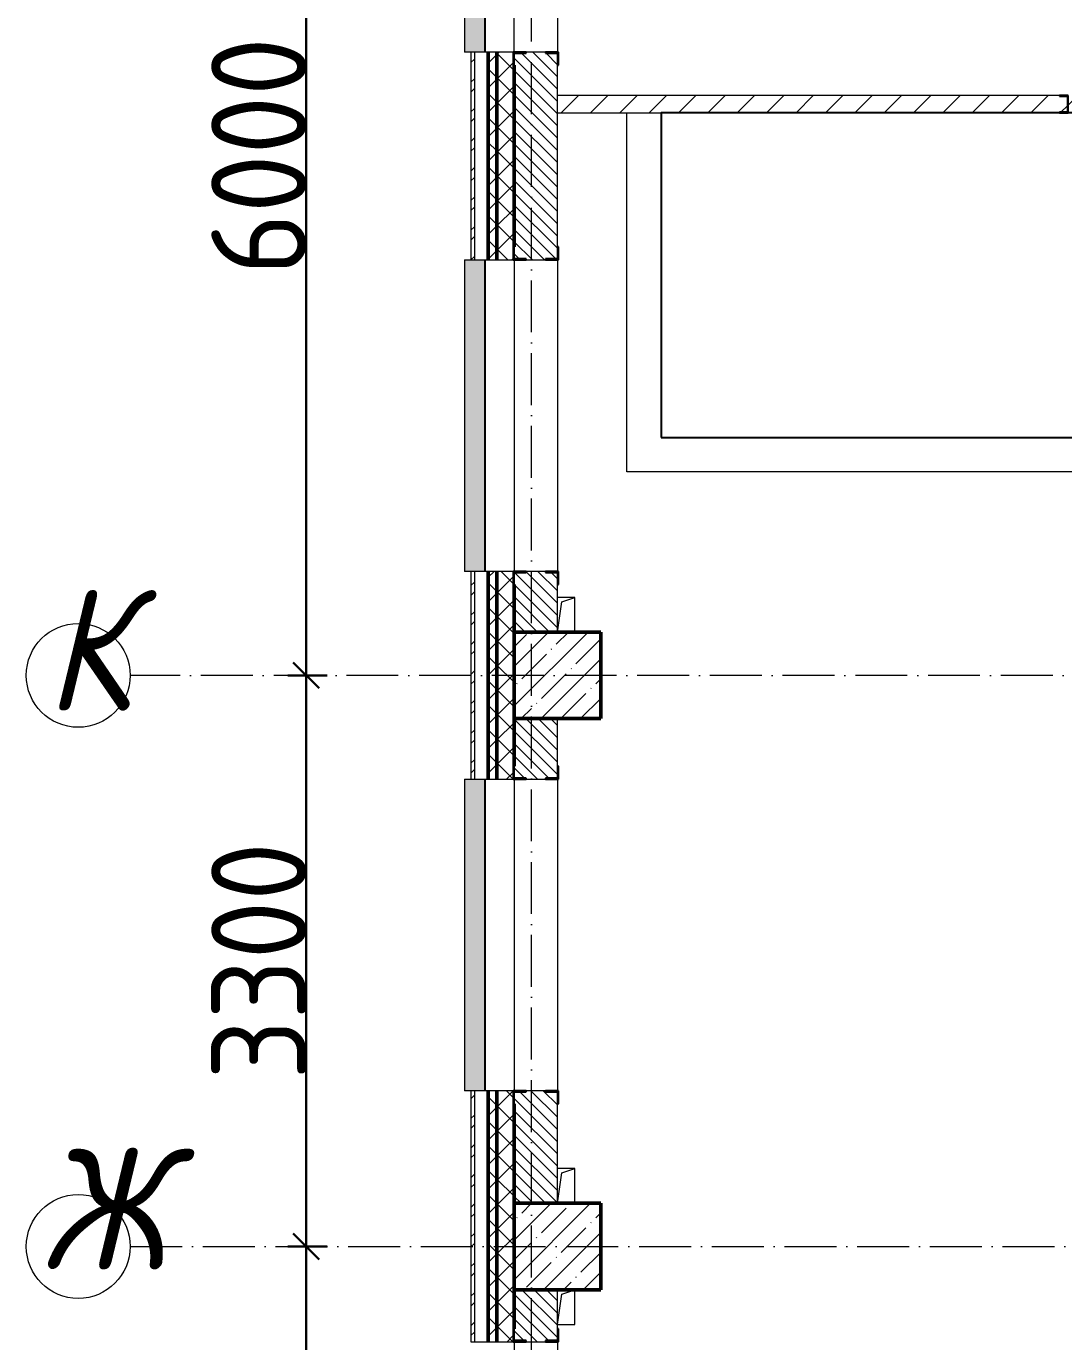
# Model space of a CAD drawing. Header units: millimetres. Extents: x -12989 to 629078, y -109036 to 555275.
# Drawn here: x 278502 to 284496, y -73232 to -65632 of the extents above; entities that cross this region are included whole.
import ezdxf

# ---------------------------------------------------------------- set-up
doc = ezdxf.new("R2010")
doc.units = ezdxf.units.MM
doc.linetypes.add('50_200_ШТРИХ_1Т_ш5_п1_п1_', pattern=[700, 500, -100, 0, -100])
for name, color, linetype, lineweight in [('4 -стяжа', 7, 'Continuous', 30), ('A-____-____-DIMS', 7, 'Continuous', 9), ('A-GENM-____-MCUT', 7, 'Continuous', 25), ('A-GENM-____-OTLN', 7, 'Continuous', 9), ('A-GENM-____-OTLN-1', 7, 'Continuous', 25), ('A-GLAZ-____-OTLN', 7, 'Continuous', 9), ('A-WALL-____-MCUT-2', 7, 'Continuous', 50), ('A-WALL-____-MCUT-3', 7, 'Continuous', 9), ('A-WALL-____-OTLN', 7, 'Continuous', 9), ('A-WALL-____-PATT-1', 7, 'Continuous', 9), ('A-WALL-FNSH-MCUT-1', 7, 'Continuous', 9), ('I-WALL-____-OTLN', 7, 'Continuous', 9), ('S-COLS-____-MCUT', 7, 'Continuous', 50), ('S-COLS-____-OTLN', 7, 'Continuous', 9), ('S-GRID-____-IDEN', 7, 'Continuous', 9), ('S-GRID-____-OTLN-1', 7, '50_200_ШТРИХ_1Т_ш5_п1_п1_', 9)]:
    doc.layers.add(name, color=color, linetype=linetype, lineweight=lineweight)
doc.layers.add('A-GLAZ-____-OTLN-1', color=7, linetype='Continuous', lineweight=9, true_color=0xc0c0c0)
doc.layers.get('4 -стяжа').off()
doc.styles.add('ISOCPEUR_I', font='isocpeui.ttf', dxfattribs={"width": 0.9, "height": 2.5})
doc.styles.add('ISOCPEUR_I_9', font='isocpeui.ttf', dxfattribs={"width": 0.9, "height": 250})
doc.styles.add('СПДС', font='isocpeur.ttf', dxfattribs={"width": 0.9})
doc.dimstyles.new('ISO-2_5_0_9К_БОЛЬШОЙ_ОСИ', dxfattribs={"dimscale": 304.8, "dimtxt": 248.995294, "dimasz": 0.492126, "dimexe": 0.393701, "dimexo": 0, "dimgap": 0, "dimtad": 1, "dimdec": 0, "dimzin": 0, "dimdsep": 46, "dimtxsty": 'ISOCPEUR_I_9', "dimblk1": 'OBLIQUE', "dimblk2": 'OBLIQUE', "dimsah": 1, "dimcen": 0.09, "dimdle": 0.393701, "dimazin": 0, "dimtfac": 1, "dimtdec": 4, "dimtix": 1, "dimtmove": 0, "dimatfit": 3, "dimfxl": 1, "dimtvp": 1, "dimtolj": 1, "dimtzin": 0, "dimarcsym": 2})
pattern_1 = [(45, (283770.71, -86863.46), (-70.71068, 70.71068), []), (135, (283770.71, -86863.46), (-70.71068, -70.71068), [])]
pattern_2 = [(135, (283770.707, -86863.456), (-35.35534, -35.35534), [])]

# ---------------------------------------------------------------- blocks, each defined once
blk = doc.blocks.new('BSC_Колонна _Прямоугольная - 500х500-V50-АР1_План отверстий 3 этажа в осях 1-64_А-ГГ')
at = {"layer": 'S-COLS-____-OTLN'}
h = blk.add_hatch(dxfattribs=at)
h.set_pattern_fill('FP_87', color=256, style=0, pattern_type=2)
h.set_pattern_definition([(45, (2200, -17481.04), (-114.0493, 114.0493), []), (45, (2314.05, -17481.04), (-114.0493, 114.0493), [201.612, -40.322, 3.353, -36.97])])
h.paths.add_polyline_path([(-250, -250), (250, -250), (250, 250), (-250, 250)], flags=0)
at = {"layer": 'S-COLS-____-MCUT'}
for p, q in [((250, 250), (-250, 250)), ((-250, 250), (-250, -250)), ((250, -250), (250, 250)), ((-250, -250), (250, -250))]:
    blk.add_line(p, q, dxfattribs=at)
blk = doc.blocks.new('BSC_Колонна _Прямоугольная - 500х500-V119-АР1_План отверстий 3 этажа в осях 1-64_А-ГГ')
at = {"layer": 'S-COLS-____-OTLN'}
h = blk.add_hatch(dxfattribs=at)
h.set_pattern_fill('FP_142', color=256, style=0, pattern_type=2)
h.set_pattern_definition([(45, (2200, -14181.04), (-114.0493, 114.0493), []), (45, (2314.05, -14181.04), (-114.0493, 114.0493), [201.612, -40.322, 3.353, -36.97])])
h.paths.add_polyline_path([(-250, -250), (250, -250), (250, 250), (-250, 250)], flags=0)
at = {"layer": 'S-COLS-____-MCUT'}
for p, q in [((250, 250), (-250, 250)), ((-250, 250), (-250, -250)), ((250, -250), (250, 250)), ((-250, -250), (250, -250))]:
    blk.add_line(p, q, dxfattribs=at)
blk = doc.blocks.new('Фахверк_СКБ_Уголок - 250_2700-27497298-АР1_План отверстий 3 этажа в осях 1-64_А-ГГ')
at = {"layer": 'A-GENM-____-MCUT'}
for p, q in [((200, 181), (125, 181)), ((125, 181), (125, 106)), ((131, 106), (131, 175)), ((131, 175), (200, 175)), ((200, 175), (200, 181)), ((125, 106), (131, 106)), ((131, -6), (125, -6)), ((125, -6), (125, -81)), ((131, -75), (131, -6)), ((200, -75), (131, -75)), ((200, -81), (200, -75)), ((125, -81), (200, -81))]:
    blk.add_line(p, q, dxfattribs=at)
blk = doc.blocks.new('154_Фахверк_СКБ_Швеллер - Тип_100_3960-28318856-АР1_План отверстий 3 этажа в осях 1-64_А-ГГ')
at = {"layer": 'A-GENM-____-MCUT'}
for p, q in [((175, 50), (125, 50)), ((125, 50), (125, -50)), ((128, 47), (175, 47)), ((128, -47), (128, 47)), ((175, 47), (175, 50)), ((125, -50), (175, -50)), ((175, -47), (128, -47)), ((175, -50), (175, -47))]:
    blk.add_line(p, q, dxfattribs=at)
blk = doc.blocks.new('AR_Отверстие прямоугольное _в плите_ - AR_Отверстие прямоугольное _в плите_-V175-АР1_План отверстий 3 этажа в осях 1-64_А-ГГ')
at = {"layer": 'A-GENM-____-OTLN'}
for p, q in [((50, 100), (-50, 100)), ((-25, 75), (50, 100)), ((50, -100), (50, 100)), ((-50, -100), (-25, 75))]:
    blk.add_line(p, q, dxfattribs=at)
blk = doc.blocks.new('AR_Отверстие прямоугольное _в плите_ - AR_Отверстие прямоугольное _в плите_-V174-АР1_План отверстий 3 этажа в осях 1-64_А-ГГ')
at = {"layer": 'A-GENM-____-OTLN'}
for p, q in [((-25, 75), (50, 100)), ((50, -100), (50, 100)), ((-50, -100), (-25, 75)), ((-50, -100), (50, -100))]:
    blk.add_line(p, q, dxfattribs=at)
blk = doc.blocks.new('Отлив_СКБ - Отлив витража_120_НВФ-V216-АР1_План отверстий 3 этажа в осях 1-64_А-ГГ')
at = {"layer": 'A-GLAZ-____-OTLN-1'}
for points in [[(0, 2), (1800, 2), (1800, 120), (0, 120), (0, 63)], [(0, 0), (1800, 0), (1800, 2), (0, 2)]]:
    blk.add_hatch(color=256, dxfattribs=at).paths.add_polyline_path(points, flags=0)
at = {"layer": 'A-GLAZ-____-OTLN'}
for p, q in [((0, 83), (0, 120)), ((1800, 120), (0, 120)), ((1800, 120), (1800, 83)), ((0, 2), (1800, 2)), ((1800, 0), (0, 0))]:
    blk.add_line(p, q, dxfattribs=at)
blk = doc.blocks.new('Ось сетки - Круг_Ø6_00__ISO-2_5_0_9K_-25732049-АР1_План отверстий 3 этажа в осях 1-64_А-ГГ')
at = {"layer": 'S-GRID-____-IDEN'}
blk.add_circle((0, 0), 3, dxfattribs=at)
blk = doc.blocks.new('_Oblique')
at = {"color": 0, "linetype": 'ByBlock', "lineweight": -2}
blk.add_line((-0.5, -0.5), (0.5, 0.5), dxfattribs=at)
blk = doc.blocks.new('*D2948')
at = {"layer": 'A-____-____-DIMS', "color": 0, "lineweight": -2, "transparency": 16777216}
for p, q in [((280119.3, -77352.4), (280119.3, -72562.4)), ((280013.2, -72682.4), (280239.3, -72682.4)), ((280013.2, -77232.4), (280239.3, -77232.4))]:
    blk.add_line(p, q, dxfattribs=at)
at = {"layer": 'Defpoints', "color": 0, "transparency": 16777216}
for p in [(280013.2, -72682.4), (280119.3, -72682.4), (280013.2, -77232.4)]:
    blk.add_point(p, dxfattribs=at)
at = {"layer": 'A-____-____-DIMS', "color": 0, "lineweight": -2, "transparency": 16777216, "xscale": 150, "yscale": 150, "zscale": 150}
for p, rotation in [((280119.3, -72682.4), 90), ((280119.3, -77232.4), 270)]:
    blk.add_blockref('_Oblique', p, dxfattribs=dict(at, rotation=rotation))
at = {"layer": 'A-____-____-DIMS', "color": 0, "transparency": 16777216, "insert": (279845, -74957.4), "char_height": 548.64, "attachment_point": 5, "rotation": 90, "style": 'СПДС'}
blk.add_mtext('\\A1;4550', dxfattribs=at)
blk = doc.blocks.new('*D2949')
at = {"layer": 'A-____-____-DIMS', "color": 0, "lineweight": -2, "transparency": 16777216}
for p, q in [((280119.3, -72802.4), (280119.3, -69262.4)), ((280013.2, -69382.4), (280239.3, -69382.4)), ((280013.2, -72682.4), (280239.3, -72682.4))]:
    blk.add_line(p, q, dxfattribs=at)
at = {"layer": 'Defpoints', "color": 0, "transparency": 16777216}
for p in [(280013.2, -69382.4), (280119.3, -69382.4), (280013.2, -72682.4)]:
    blk.add_point(p, dxfattribs=at)
at = {"layer": 'A-____-____-DIMS', "color": 0, "lineweight": -2, "transparency": 16777216, "xscale": 150, "yscale": 150, "zscale": 150}
for p, rotation in [((280119.3, -69382.4), 90), ((280119.3, -72682.4), 270)]:
    blk.add_blockref('_Oblique', p, dxfattribs=dict(at, rotation=rotation))
at = {"layer": 'A-____-____-DIMS', "color": 0, "transparency": 16777216, "insert": (279845, -71032.4), "char_height": 548.64, "attachment_point": 5, "rotation": 90, "style": 'СПДС'}
blk.add_mtext('\\A1;3300', dxfattribs=at)
blk = doc.blocks.new('*D2950')
at = {"layer": 'A-____-____-DIMS', "color": 0, "lineweight": -2, "transparency": 16777216}
for p, q in [((280119.3, -69502.4), (280119.3, -63262.4)), ((280013.2, -63382.4), (280239.3, -63382.4)), ((280013.2, -69382.4), (280239.3, -69382.4))]:
    blk.add_line(p, q, dxfattribs=at)
at = {"layer": 'Defpoints', "color": 0, "transparency": 16777216}
for p in [(280013.2, -63382.4), (280119.3, -63382.4), (280013.2, -69382.4)]:
    blk.add_point(p, dxfattribs=at)
at = {"layer": 'A-____-____-DIMS', "color": 0, "lineweight": -2, "transparency": 16777216, "xscale": 150, "yscale": 150, "zscale": 150}
for p, rotation in [((280119.3, -63382.4), 90), ((280119.3, -69382.4), 270)]:
    blk.add_blockref('_Oblique', p, dxfattribs=dict(at, rotation=rotation))
at = {"layer": 'A-____-____-DIMS', "color": 0, "transparency": 16777216, "insert": (279845, -66382.4), "char_height": 548.64, "attachment_point": 5, "rotation": 90, "style": 'СПДС'}
blk.add_mtext('\\A1;6000', dxfattribs=at)
blk = doc.blocks.new('3эт')
at = {"layer": 'S-GRID-____-OTLN-1', "color": 251, "ltscale": 0.6, "true_color": 0x636466}
for p, q in [((281420.7, -91346.1), (281420.7, -36982.5)), ((310478.4, -69382.4), (279101.9, -69382.4)), ((279101.9, -72682.4), (310478.4, -72682.4))]:
    blk.add_line(p, q, dxfattribs=at)
at = {"layer": 'S-GRID-____-IDEN', "char_height": 700, "attachment_point": 1, "style": 'ISOCPEUR_I'}
for s, insert, width in [('\\fISOCPEUR|b0|i1|c204|p34|;\\W.9;К', (278611.9, -68885.4), 223.671), ('\\fISOCPEUR|b0|i1|c204|p34|;\\W.9;Ж', (278582.9, -72114.8), 281.392)]:
    blk.add_mtext(s, dxfattribs=dict(at, insert=insert, width=width))
at = {"layer": 'A-____-____-DIMS'}
for base, p1, p2, override, picture, middle in [((280119.3, -63382.4), (280013.2, -69382.4), (280013.2, -63382.4), {"dimtxt": 1.8, "dimpost": '<>', "dimtxsty": 'СПДС', "dimfxl": 6000}, '*D2950', (279845, -66382.4)), ((280119.3, -69382.4), (280013.2, -72682.4), (280013.2, -69382.4), {"dimtxt": 1.8, "dimpost": '<>', "dimtxsty": 'СПДС', "dimfxl": 3300}, '*D2949', (279845, -71032.4)), ((280119.3, -72682.4), (280013.2, -77232.4), (280013.2, -72682.4), {"dimtxt": 1.8, "dimpost": '<>', "dimtxsty": 'СПДС', "dimfxl": 4550}, '*D2948', (279845, -74957.4))]:
    dim = blk.add_linear_dim(base=base, p1=p1, p2=p2, angle=90, dimstyle='ISO-2_5_0_9К_БОЛЬШОЙ_ОСИ', override=override, dxfattribs=at)
    dim.commit()
    dim.dimension.update_dxf_attribs({"geometry": picture, "text_midpoint": middle})

msp = doc.modelspace()

# ---------------------------------------------------------------- hatches: boundary and pattern name
at = {"layer": 'A-WALL-____-PATT-1'}
h = msp.add_hatch(dxfattribs=at)
h.set_pattern_fill('FP_3', color=256, style=0, pattern_type=2)
h.set_pattern_definition([(45, (283770.71, -86863.46), (-85.5366, 85.5366), []), (45, (283827.73, -86863.46), (-85.5366, 85.5366), [])])
h.paths.add_polyline_path([(281090.7074, -77347.4142), (281090.7074, -75032.4142), (281070.7074, -75032.4142), (281070.7074, -77347.4142)], flags=0)
h.paths.add_polyline_path([(281070.7074, -73232.4142), (281090.7074, -73232.4142), (281090.7074, -71782.4142), (281070.7074, -71782.4142), (281070.7074, -72368.9168)], flags=0)
h.paths.add_polyline_path([(281070.7074, -69982.4142), (281090.7074, -69982.4142), (281090.7074, -68782.4142), (281070.7074, -68782.4142), (281070.7074, -68928.7953)], flags=0)
h.paths.add_polyline_path([(281090.7074, -66982.4142), (281090.7074, -65782.4142), (281070.7074, -65782.4142), (281070.7074, -66982.4142)], flags=0)
h.paths.add_polyline_path([(281090.7074, -63982.4142), (281090.7074, -62782.4037), (281070.7074, -62782.4037), (281070.7074, -63982.4142)], flags=0)
h = msp.add_hatch(dxfattribs=at)
h.set_pattern_fill('FP_1', color=256, style=0, pattern_type=2)
h.set_pattern_definition(pattern_1)
h.paths.add_polyline_path([(281220.7074, -77347.4142), (281220.7074, -75032.4142), (281170.7074, -75032.4142), (281170.7074, -77347.4142)], flags=0)
h.paths.add_polyline_path([(281170.7074, -73232.4142), (281220.7074, -73232.4142), (281220.7074, -71782.4142), (281170.7074, -71782.4142), (281170.7074, -72368.9168)], flags=0)
h.paths.add_polyline_path([(281220.7074, -69982.4142), (281220.7074, -68782.4142), (281170.7074, -68782.4142), (281170.7074, -69982.4142)], flags=0)
h.paths.add_polyline_path([(281220.7074, -66982.4142), (281220.7074, -65782.4142), (281170.7074, -65782.4142), (281170.7074, -66982.4142)], flags=0)
h.paths.add_polyline_path([(281220.7074, -63982.4142), (281220.7074, -62782.4037), (281170.7074, -62782.4037), (281170.7074, -63982.4142)], flags=0)
h = msp.add_hatch(dxfattribs=at)
h.set_pattern_fill('FP_1', color=256, style=0, pattern_type=2)
h.set_pattern_definition(pattern_1)
h.paths.add_polyline_path([(281220.7074, -77347.4142), (281320.7074, -77347.4142), (281320.7074, -75107.4142), (281314.7074, -75107.4142), (281314.7074, -75032.4142), (281220.7074, -75032.4142), (281220.7074, -77332.4142)], flags=0)
h.paths.add_polyline_path([(281314.7074, -73232.4142), (281314.7074, -73157.4142), (281320.7074, -73157.4142), (281320.7074, -71857.4142), (281314.7074, -71857.4142), (281314.7074, -71782.4142), (281220.7074, -71782.4142), (281220.7074, -73232.4142)], flags=0)
h.paths.add_polyline_path([(281314.7074, -69982.4142), (281314.7074, -69907.4142), (281320.7074, -69907.4142), (281320.7074, -68857.4142), (281314.7074, -68857.4142), (281314.7074, -68782.4142), (281220.7074, -68782.4142), (281220.7074, -69982.4142)], flags=0)
h.paths.add_polyline_path([(281314.7074, -66982.4142), (281314.7074, -66907.4142), (281320.7074, -66907.4142), (281320.7074, -65857.4142), (281314.7074, -65857.4142), (281314.7074, -65782.4142), (281220.7074, -65782.4142), (281220.7074, -66982.4142)], flags=0)
h.paths.add_polyline_path([(281314.7074, -63982.4142), (281314.7074, -63907.4142), (281320.7074, -63907.4142), (281320.7074, -62857.4142), (281314.7074, -62857.4142), (281314.7074, -62782.4142), (281220.7074, -62782.4142), (281220.7074, -63982.4142)], flags=0)
h = msp.add_hatch(dxfattribs=at)
h.set_pattern_fill('FP_6', color=256, style=0, pattern_type=2)
h.set_pattern_definition(pattern_2)
h.paths.add_polyline_path([(281320.7074, -69132.4142), (281570.7074, -69132.4142), (281570.7074, -68788.4142), (281501.7074, -68788.4142), (281501.7074, -68782.4142), (281389.7074, -68782.4142), (281389.7074, -68788.4142), (281320.7074, -68788.4142), (281320.7074, -68928.7953)], flags=0)
h.paths.add_polyline_path([(281501.7074, -66982.4142), (281501.7074, -66976.4142), (281570.7074, -66976.4142), (281570.7074, -65788.4142), (281501.7074, -65788.4142), (281501.7074, -65782.4142), (281389.7074, -65782.4142), (281389.7074, -65788.4142), (281320.7074, -65788.4142), (281320.7074, -66976.4142), (281389.7074, -66976.4142), (281389.7074, -66982.4142)], flags=0)
h.paths.add_polyline_path([(281501.7074, -63982.4142), (281501.7074, -63976.4142), (281570.7074, -63976.4142), (281570.7074, -63632.4142), (281320.7074, -63632.4142), (281320.7074, -63976.4142), (281389.7074, -63976.4142), (281389.7074, -63982.4142)], flags=0)
h = msp.add_hatch(dxfattribs=at)
h.set_pattern_fill('FP_4', color=256, style=0, pattern_type=2)
h.set_pattern_definition([(45, (283770.71, -86863.46), (-84.8528, 84.8528), [])])
h.paths.add_polyline_path([(288770.7074, -66132.4142), (288770.7074, -66032.4142), (288716.7074, -66032.4142), (288716.7074, -66040.0142), (288675.2074, -66040.0142), (288675.2074, -66124.8142), (288716.7074, -66124.8142), (288716.7074, -66132.4142)], flags=0)
h.paths.add_polyline_path([(287291.9591, -66132.4142), (287474.7074, -66131.641), (287474.7074, -66124.8142), (287516.2074, -66124.8142), (287516.2074, -66040.0142), (287474.7074, -66040.0142), (287474.7074, -66032.4142), (284520.7074, -66032.4142), (284520.7074, -66132.4142)], flags=0)
h.paths.add_polyline_path([(283757.0305, -66132.4142), (284470.7074, -66132.4142), (284470.7074, -66129.4142), (284517.7074, -66129.4142), (284517.7074, -66035.4142), (284470.7074, -66035.4142), (284470.7074, -66032.4142), (281570.7074, -66032.4142), (281570.7074, -66132.4142), (281989.5662, -66132.4142)], flags=0)
h = msp.add_hatch(dxfattribs=at)
h.set_pattern_fill('FP_6', color=256, style=0, pattern_type=2)
h.set_pattern_definition(pattern_2)
h.paths.add_polyline_path([(281320.7074, -72432.4142), (281570.7074, -72432.4142), (281570.7074, -71788.4142), (281501.7074, -71788.4142), (281501.7074, -71782.4142), (281389.7074, -71782.4142), (281389.7074, -71788.4142), (281320.7074, -71788.4142), (281320.7074, -72368.9168)], flags=0)
h.paths.add_polyline_path([(281501.7074, -69982.4142), (281501.7074, -69976.4142), (281570.7074, -69976.4142), (281570.7074, -69632.4142), (281320.7074, -69632.4142), (281320.7074, -69976.4142), (281389.7074, -69976.4142), (281389.7074, -69982.4142)], flags=0)
h = msp.add_hatch(dxfattribs=at)
h.set_pattern_fill('FP_6', color=256, style=0, pattern_type=2)
h.set_pattern_definition(pattern_2)
h.paths.add_polyline_path([(281320.7074, -76832.4142), (281570.7074, -76832.4142), (281569.8741, -75038.4142), (281501.7074, -75038.4142), (281501.7074, -75032.4142), (281389.7074, -75032.4142), (281389.7074, -75038.4142), (281320.7074, -75038.4142), (281320.7074, -75809.0383)], flags=0)
h.paths.add_polyline_path([(281501.7074, -73232.4142), (281501.7074, -73226.4142), (281570.7074, -73226.4142), (281570.7074, -72932.4142), (281320.7074, -72932.4142), (281320.7074, -73226.4142), (281389.7074, -73226.4142), (281389.7074, -73232.4142)], flags=0)

# ---------------------------------------------------------------- linework, layer by layer
msp.add_lwpolyline([(282170.7074, -68007.4141), (287145.7074, -68007.4141), (287145.7074, -66132.4142), (282170.7074, -66132.4142)], close=True)
at = {"layer": 'A-WALL-____-MCUT-2'}
for p, q in [((281170.7074, -66982.4142), (281170.7074, -65782.4142)), ((281220.7074, -66982.4142), (281220.7074, -65782.4142)), ((281320.7074, -66907.4142), (281320.7074, -65857.4142)), ((281170.7074, -69982.4142), (281170.7074, -68782.4142)), ((281220.7074, -69982.4142), (281220.7074, -68782.4142)), ((281320.7074, -69132.4142), (281320.7074, -68857.4142)), ((281320.7074, -69907.4142), (281320.7074, -69632.4142)), ((281170.7074, -73232.4142), (281170.7074, -71782.4142)), ((281220.7074, -73232.4142), (281220.7074, -71782.4142)), ((281320.7074, -72432.4142), (281320.7074, -71857.4142)), ((281320.7074, -73157.4142), (281320.7074, -72932.4142))]:
    msp.add_line(p, q, dxfattribs=at)
at = {"layer": 'A-WALL-____-MCUT-3'}
for p, q in [((281314.7074, -65782.4142), (281090.7074, -65782.4142)), ((281090.7074, -65782.4142), (281090.7074, -66982.4142)), ((281501.7074, -65782.4142), (281389.7074, -65782.4142)), ((281570.7074, -66907.4142), (281570.7074, -65857.4142)), ((281090.7074, -66982.4142), (281314.7074, -66982.4142)), ((281389.7074, -66982.4142), (281501.7074, -66982.4142)), ((281314.7074, -68782.4142), (281090.7074, -68782.4142)), ((281090.7074, -68782.4142), (281090.7074, -69982.4142)), ((281501.7074, -68782.4142), (281389.7074, -68782.4142)), ((281570.7074, -69132.4142), (281570.7074, -68857.4142)), ((281570.7074, -69907.4142), (281570.7074, -69632.4142)), ((281090.7074, -69982.4142), (281314.7074, -69982.4142)), ((281389.7074, -69982.4142), (281501.7074, -69982.4142)), ((281314.7074, -71782.4142), (281090.7074, -71782.4142)), ((281090.7074, -71782.4142), (281090.7074, -73232.4142)), ((281501.7074, -71782.4142), (281389.7074, -71782.4142)), ((281570.7074, -72432.4142), (281570.7074, -71857.4142)), ((281570.7074, -73157.4142), (281570.7074, -72932.4142)), ((281090.7074, -73232.4142), (281314.7074, -73232.4142)), ((281389.7074, -73232.4142), (281501.7074, -73232.4142))]:
    msp.add_line(p, q, dxfattribs=at)
at = {"layer": 'A-WALL-____-OTLN'}
for p, q in [((281320.7074, -65782.4142), (281320.7074, -63982.4142)), ((281570.7074, -63982.4142), (281570.7074, -65782.4142)), ((281320.7074, -66982.4142), (281320.7074, -68782.4142)), ((281570.7074, -66982.4142), (281570.7074, -68782.4142)), ((281320.7074, -69982.4142), (281320.7074, -71782.4142)), ((281570.7074, -69982.4142), (281570.7074, -71782.4142)), ((281320.7074, -73232.4142), (281320.7074, -75032.4142)), ((281570.7074, -73232.4142), (281570.7074, -75032.4142))]:
    msp.add_line(p, q, dxfattribs=at)
at = {"layer": 'A-WALL-FNSH-MCUT-1'}
for p, q in [((281070.7074, -65782.4142), (281070.7074, -66982.4142)), ((281090.7074, -65782.4142), (281070.7074, -65782.4142)), ((284470.7074, -66032.4142), (281570.7074, -66032.4142)), ((281570.7074, -66132.4142), (284470.7074, -66132.4142)), ((281070.7074, -66982.4142), (281090.7074, -66982.4142)), ((281070.7074, -68782.4142), (281070.7074, -69982.4142)), ((281090.7074, -68782.4142), (281070.7074, -68782.4142)), ((281070.7074, -69982.4142), (281090.7074, -69982.4142)), ((281070.7074, -71782.4142), (281070.7074, -73232.4142)), ((281090.7074, -71782.4142), (281070.7074, -71782.4142)), ((281070.7074, -73232.4142), (281090.7074, -73232.4142))]:
    msp.add_line(p, q, dxfattribs=at)
at = {"layer": 'I-WALL-____-OTLN'}
for p, q in [((281970.7074, -68207.4141), (281970.7074, -66132.4142)), ((282170.7074, -66132.4142), (282170.7074, -68007.4141)), ((282170.7074, -68007.4141), (287145.7074, -68007.4141)), ((287345.7074, -68207.4141), (281970.7074, -68207.4141))]:
    msp.add_line(p, q, dxfattribs=at)

# ---------------------------------------------------------------- block references
at = {"layer": '4 -стяжа'}
msp.add_blockref('3эт', (0, 0), dxfattribs=at)
at = {"layer": 'A-GENM-____-OTLN'}
for name, p in [('AR_Отверстие прямоугольное _в плите_ - AR_Отверстие прямоугольное _в плите_-V175-АР1_План отверстий 3 этажа в осях 1-64_А-ГГ', (281620.7074, -69032.4142)), ('AR_Отверстие прямоугольное _в плите_ - AR_Отверстие прямоугольное _в плите_-V175-АР1_План отверстий 3 этажа в осях 1-64_А-ГГ', (281620.7074, -72332.4142)), ('AR_Отверстие прямоугольное _в плите_ - AR_Отверстие прямоугольное _в плите_-V174-АР1_План отверстий 3 этажа в осях 1-64_А-ГГ', (281620.7074, -73032.4142))]:
    msp.add_blockref(name, p, dxfattribs=at)
at = {"layer": 'A-GENM-____-OTLN-1'}
for name, p, rotation in [('Фахверк_СКБ_Уголок - 250_2700-27497298-АР1_План отверстий 3 этажа в осях 1-64_А-ГГ', (281395.7074, -65657.4142), 269.9999999999999), ('154_Фахверк_СКБ_Швеллер - Тип_100_3960-28318856-АР1_План отверстий 3 этажа в осях 1-64_А-ГГ', (284645.7074, -66082.4142), 180), ('Фахверк_СКБ_Уголок - 250_2700-27497298-АР1_План отверстий 3 этажа в осях 1-64_А-ГГ', (281495.7074, -67107.4142), 89.99999999999991), ('Фахверк_СКБ_Уголок - 250_2700-27497298-АР1_План отверстий 3 этажа в осях 1-64_А-ГГ', (281395.7074, -68657.4142), 269.9999999999999), ('Фахверк_СКБ_Уголок - 250_2700-27497298-АР1_План отверстий 3 этажа в осях 1-64_А-ГГ', (281495.7074, -70107.4142), 89.99999999999991), ('Фахверк_СКБ_Уголок - 250_2700-27497298-АР1_План отверстий 3 этажа в осях 1-64_А-ГГ', (281395.7074, -71657.4142), 269.9999999999999), ('Фахверк_СКБ_Уголок - 250_2700-27497298-АР1_План отверстий 3 этажа в осях 1-64_А-ГГ', (281495.7074, -73357.4142), 89.99999999999991)]:
    msp.add_blockref(name, p, dxfattribs=dict(at, rotation=rotation))
at = {"layer": 'A-GLAZ-____-OTLN', "rotation": 90}
for p in [(281153.7074, -65782.4142), (281153.7074, -68782.4142), (281153.7074, -71782.4142)]:
    msp.add_blockref('Отлив_СКБ - Отлив витража_120_НВФ-V216-АР1_План отверстий 3 этажа в осях 1-64_А-ГГ', p, dxfattribs=at)
at = {"layer": 'S-COLS-____-OTLN'}
for name, p in [('BSC_Колонна _Прямоугольная - 500х500-V50-АР1_План отверстий 3 этажа в осях 1-64_А-ГГ', (281570.7074, -69382.4142)), ('BSC_Колонна _Прямоугольная - 500х500-V119-АР1_План отверстий 3 этажа в осях 1-64_А-ГГ', (281570.7074, -72682.4142))]:
    msp.add_blockref(name, p, dxfattribs=at)
at = {"layer": 'S-GRID-____-IDEN', "xscale": 99.99999999999993, "yscale": 99.99999999999993, "zscale": 99.99999999999993}
for p, rotation in [((278801.9372, -69382.4142), 89.9999999999998), ((278801.9372, -72682.4142), 269.9999999999996)]:
    msp.add_blockref('Ось сетки - Круг_Ø6_00__ISO-2_5_0_9K_-25732049-АР1_План отверстий 3 этажа в осях 1-64_А-ГГ', p, dxfattribs=dict(at, rotation=rotation))

doc.saveas('drawing.dxf')
